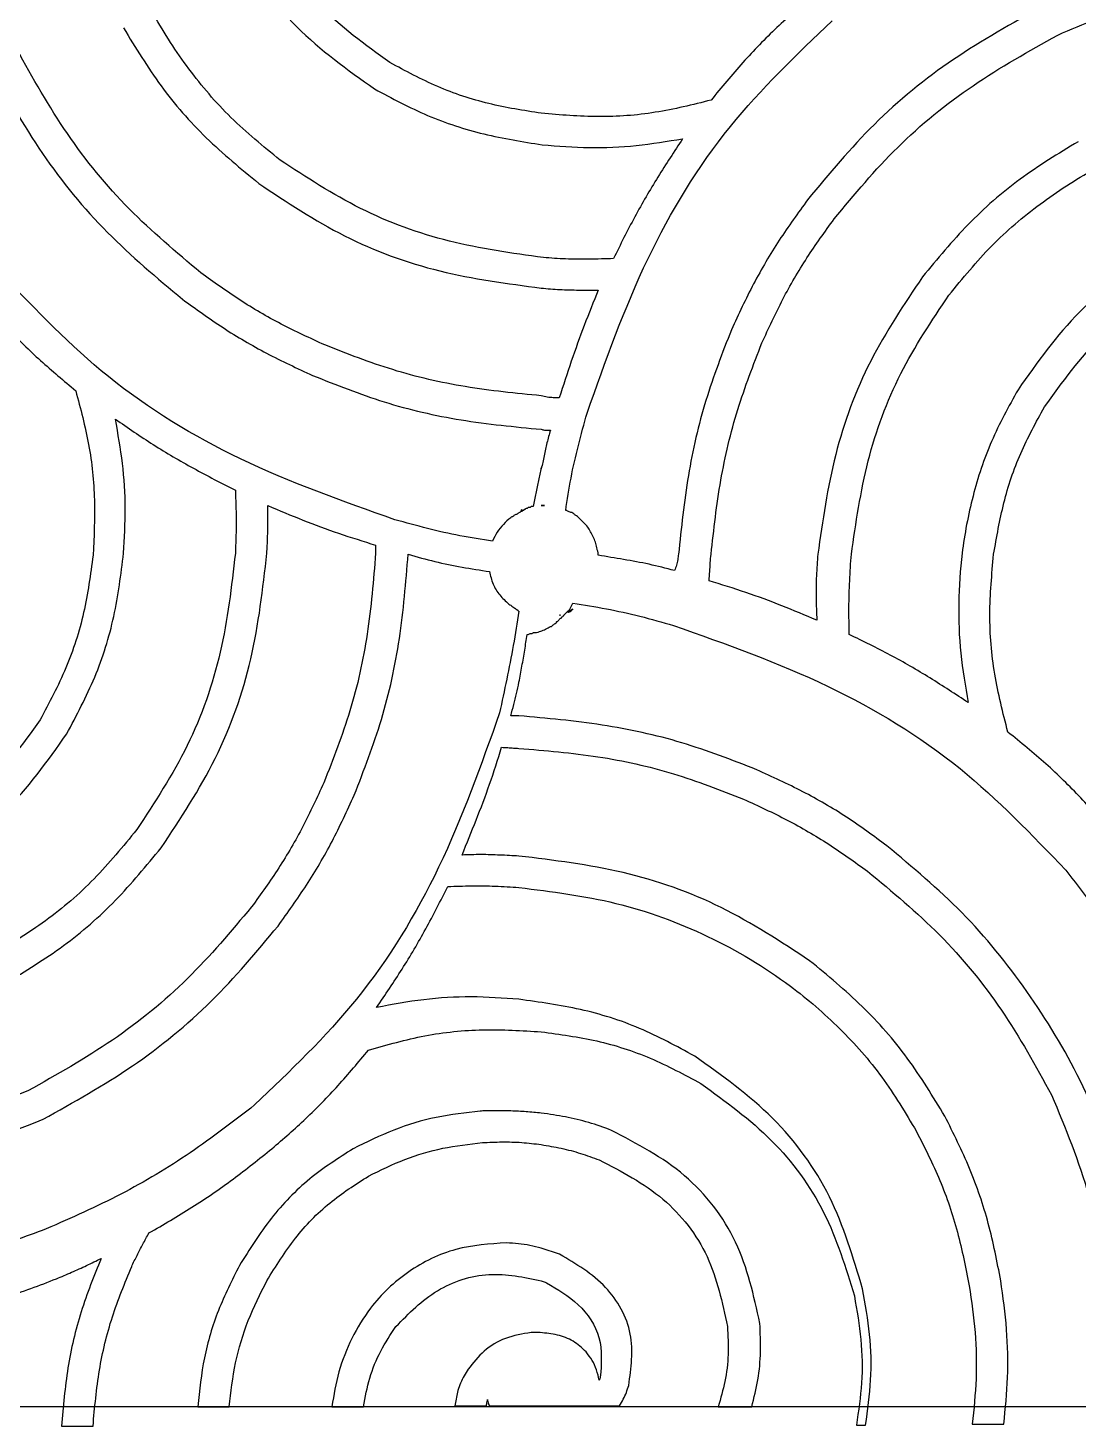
# Model space of a CAD drawing. Extents: x 0 to 371, y 0 to 260.
# Drawn here: x 171.87 to 199.2, y 0.16 to 36.57 of the extents above; entities that cross this region are included whole.
import ezdxf

# ---------------------------------------------------------------- set-up
doc = ezdxf.new("R2010")
doc.units = 0
doc.layers.add('Layer_1', color=7, linetype='CONTINUOUS')

msp = doc.modelspace()

# ---------------------------------------------------------------- linework, layer by layer
at = {"layer": 'Layer_1', "color": 7}
for points in [[(0.02646, 259.95312), (370.443122, 259.95312), (370.443122, 0.661457), (0.02646, 0.661457)], [(178.117291, 24.130001)], [(185.234686, 24.130001), (185.314268, 24.130001), (185.234686, 24.130001)], [(184.731875, 24.024065)], [(181.768748, 22.859795)], [(185.711143, 21.272295), (185.737498, 21.272295), (185.711143, 21.272295)], [(186.054791, 21.431458)], [(184.044061, 8.371273)], [(184.333449, 4.929623)]]:
    msp.add_lwpolyline(points, close=True, dxfattribs=at)
for points in [[(185.234686, 25.082398), (185.234686, 25.108753)], [(184.917393, 24.077291), (184.891037, 24.077291)], [(185.023329, 24.103646), (184.996458, 24.103646), (184.970103, 24.103646)], [(184.731875, 24.024065), (184.705519, 23.99771)], [(185.896144, 23.99771), (185.869789, 23.99771)], [(186.266664, 23.759481), (186.187083, 23.839063)], [(180.922287, 23.098023), (180.922287, 22.886666)], [(186.71625, 22.83344), (186.71625, 22.886666)], [(185.975726, 21.431458), (186.054791, 21.590105)], [(185.657916, 21.113648), (185.737498, 21.19323)], [(185.843434, 21.299166), (185.9225, 21.378231)], [(184.864166, 20.769999), (184.891037, 20.769999)], [(185.472914, 20.981356), (185.499269, 20.981356), (185.525625, 21.007712)], [(184.652809, 18.653333), (184.440936, 18.653333)], [(185.711143, 4.630416), (185.234686, 4.789063)], [(185.208331, 2.592815), (184.970103, 2.592815)], [(183.065309, 1.084896), (182.985728, 0.688021), (183.805833, 0.688021)], [(176.292079, 0.661666), (177.112184, 0.661666)], [(179.784373, 0.661666), (180.604478, 0.661666)], [(183.885414, 0.688021), (185.181976, 0.688021), (187.272287, 0.688021)], [(189.838539, 0.661666), (190.711871, 0.661666)], [(172.746559, 0.158855), (173.566664, 0.158855)], [(193.436769, 0.18521), (193.674998, 0.18521)], [(196.453123, 0.211565), (197.273228, 0.211565)]]:
    msp.add_lwpolyline(points, dxfattribs=at)
for points, knots in [([(181.292291, 35.665731), (180.650562, 36.129403), (179.383151, 37.04515), (177.976955, 38.972562), (177.524099, 40.453548), (177.297186, 41.195626)], [0, 0, 0, 0, 2.366487, 4.673792, 6.990994, 6.990994, 6.990994, 6.990994]), ([(178.435101, 33.125835), (177.996533, 33.483309), (177.125799, 34.193042), (176.032691, 35.48071), (175.165289, 36.817849), (174.519962, 38.183904), (174.057512, 39.53382), (173.871531, 40.465293), (173.778538, 40.931043)], [0, 0, 0, 0, 1.694336, 3.363942, 5.041931, 6.462934, 7.88643, 9.310004, 9.310004, 9.310004, 9.310004]), ([(176.529791, 41.036979), (176.77186, 40.219861), (177.2542, 38.591698), (178.794216, 36.475022), (180.188928, 35.48129), (180.895416, 34.977918)], [0, 0, 0, 0, 2.544261, 5.069616, 7.661989, 7.661989, 7.661989, 7.661989]), ([(198.675726, 36.380416), (199.346345, 36.667458), (200.721006, 37.255848), (202.965203, 37.739263), (204.514888, 37.82412), (205.300644, 37.867147)], [0, 0, 0, 0, 2.184858, 4.4786, 6.837881, 6.837881, 6.837881, 6.837881]), ([(192.299371, 37.411878), (191.984477, 37.13755), (191.349915, 36.584734), (190.46565, 35.6731), (189.924839, 35.016412), (189.653537, 34.686979)], [0, 0, 0, 0, 1.252549, 2.524089, 3.804093, 3.804093, 3.804093, 3.804093]), ([(198.278851, 37.12094), (197.491542, 36.683778), (195.928924, 35.816117), (193.850792, 34.123479), (192.725677, 32.767216), (192.167079, 32.093856)], [0, 0, 0, 0, 2.69884, 5.356551, 7.977118, 7.977118, 7.977118, 7.977118]), ([(174.360414, 36.565418), (174.671759, 36.052822), (175.293346, 35.029443), (176.486816, 33.666968), (177.413544, 32.901851), (177.879579, 32.517086)], [0, 0, 0, 0, 1.797007, 3.587655, 5.399073, 5.399073, 5.399073, 5.399073]), ([(186.425311, 26.537606), (186.907342, 27.898107), (187.84047, 30.531796), (189.976001, 34.050772), (191.878217, 35.868154), (192.801666, 36.75042)], [0, 0, 0, 0, 4.325799, 8.373986, 12.193383, 12.193383, 12.193383, 12.193383]), ([(192.854892, 31.591045), (193.387405, 32.231245), (194.461279, 33.522283), (196.44294, 35.130314), (197.928399, 35.961999), (198.675726, 36.380416)], [0, 0, 0, 0, 2.494116, 5.029675, 7.596818, 7.596818, 7.596818, 7.596818]), ([(176.371145, 30.189063), (175.731655, 30.726188), (174.445261, 31.806667), (172.831739, 33.78209), (172.000469, 35.26427), (171.58229, 36.009896)], [0, 0, 0, 0, 2.50184, 5.032695, 7.594725, 7.594725, 7.594725, 7.594725]), ([(170.868121, 35.613021), (171.307101, 34.825479), (172.178495, 33.262174), (173.876728, 31.19034), (175.226617, 30.060733), (175.895204, 29.501249)], [0, 0, 0, 0, 2.701851, 5.363294, 7.97507, 7.97507, 7.97507, 7.97507]), ([(185.234686, 34.342815), (184.77579, 34.415351), (183.855598, 34.560803), (182.522476, 35.002933), (181.70175, 35.445123), (181.292291, 35.665731)], [0, 0, 0, 0, 1.392508, 2.792299, 4.185934, 4.185934, 4.185934, 4.185934]), ([(180.895416, 34.977918), (181.348581, 34.734356), (182.255843, 34.246732), (183.73366, 33.76621), (184.751742, 33.603904), (185.261041, 33.52271)], [0, 0, 0, 0, 1.541296, 3.085767, 4.63181, 4.63181, 4.63181, 4.63181]), ([(189.653537, 34.686979), (189.172398, 34.566951), (188.210376, 34.326958), (186.718422, 34.216055), (185.729716, 34.300523), (185.234686, 34.342815)], [0, 0, 0, 0, 1.485912, 2.971037, 4.460237, 4.460237, 4.460237, 4.460237]), ([(195.844374, 29.60667), (196.20185, 30.045237), (196.911583, 30.91597), (198.199246, 32.009087), (199.53642, 32.876467), (200.902457, 33.521915), (202.25233, 33.984669), (203.183829, 34.170722), (203.649583, 34.263749)], [0, 0, 0, 0, 1.694336, 3.363942, 5.041931, 6.462991, 7.886567, 9.31017, 9.31017, 9.31017, 9.31017]), ([(185.261041, 33.52271), (185.668372, 33.490974), (186.482752, 33.427525), (187.70832, 33.479904), (188.511762, 33.614316), (188.912498, 33.681356)], [0, 0, 0, 0, 1.225051, 2.449256, 3.667467, 3.667467, 3.667467, 3.667467]), ([(188.912498, 33.681356), (188.69517, 33.350791), (188.258023, 32.685868), (187.653161, 31.645885), (187.294069, 30.92356), (187.113125, 30.559583)], [0, 0, 0, 0, 1.186723, 2.387057, 3.606243, 3.606243, 3.606243, 3.606243]), ([(199.204892, 33.602291), (198.692296, 33.290947), (197.668917, 32.669359), (196.306443, 31.47589), (195.541325, 30.549162), (195.156561, 30.083126)], [0, 0, 0, 0, 1.797007, 3.587655, 5.399073, 5.399073, 5.399073, 5.399073]), ([(185.287912, 30.585938), (184.466419, 30.699997), (182.830173, 30.927179), (180.490046, 31.782145), (179.118141, 32.679207), (178.435101, 33.125835)], [0, 0, 0, 0, 2.484287, 4.94819, 7.391259, 7.391259, 7.391259, 7.391259]), ([(177.879579, 32.517086), (178.608014, 32.031669), (180.070425, 31.057143), (182.587124, 30.141462), (184.347778, 29.909191), (185.234686, 29.792188)], [0, 0, 0, 0, 2.619823, 5.259568, 7.939077, 7.939077, 7.939077, 7.939077]), ([(192.167079, 32.093856), (191.915511, 31.746222), (191.406292, 31.04255), (190.741408, 29.909324), (190.369423, 29.109149), (190.182704, 28.707499)], [0, 0, 0, 0, 1.286898, 2.604908, 3.933251, 3.933251, 3.933251, 3.933251]), ([(190.976454, 28.363335), (191.152338, 28.74523), (191.502232, 29.50495), (192.131415, 30.585237), (192.614603, 31.256985), (192.854892, 31.591045)], [0, 0, 0, 0, 1.260923, 2.508409, 3.742495, 3.742495, 3.742495, 3.742495]), ([(203.702809, 31.511979), (202.884031, 31.269725), (201.252792, 30.787085), (199.129462, 29.252703), (198.142518, 27.853479), (197.643748, 27.146354)], [0, 0, 0, 0, 2.549794, 5.079918, 7.664968, 7.664968, 7.664968, 7.664968]), ([(187.113125, 30.559583), (186.902518, 30.552636), (186.487271, 30.538939), (185.87799, 30.542536), (185.480826, 30.571748), (185.287912, 30.585938)], [0, 0, 0, 0, 0.632173, 1.246434, 1.826603, 1.826603, 1.826603, 1.826603]), ([(198.331561, 26.696253), (198.795238, 27.338017), (199.711005, 28.605507), (201.638336, 30.011982), (203.11937, 30.464924), (203.861456, 30.691874)], [0, 0, 0, 0, 2.366591, 4.674042, 6.99129, 6.99129, 6.99129, 6.99129]), ([(181.424583, 23.759481), (180.064083, 24.241513), (177.430393, 25.17464), (173.911417, 27.310171), (172.094036, 29.212387), (171.21177, 30.135837)], [0, 0, 0, 0, 4.325799, 8.373986, 12.193383, 12.193383, 12.193383, 12.193383]), ([(179.599371, 28.310624), (179.217435, 28.486514), (178.457604, 28.836432), (177.377107, 29.465549), (176.705247, 29.948768), (176.371145, 30.189063)], [0, 0, 0, 0, 1.261043, 2.508744, 3.74294, 3.74294, 3.74294, 3.74294]), ([(195.156561, 30.083126), (194.677866, 29.369629), (193.71473, 27.934071), (192.803058, 25.46285), (192.556011, 23.731334), (192.431662, 22.859795)], [0, 0, 0, 0, 2.57145, 5.173763, 7.81106, 7.81106, 7.81106, 7.81106]), ([(170.576666, 29.60667), (170.831216, 29.311498), (171.34351, 28.717449), (172.195881, 27.889001), (172.807941, 27.378063), (173.117079, 27.119999)], [0, 0, 0, 0, 1.168926, 2.352519, 3.560401, 3.560401, 3.560401, 3.560401]), ([(175.895204, 29.501249), (176.242838, 29.249681), (176.946511, 28.740463), (178.079736, 28.075578), (178.879912, 27.703593), (179.281561, 27.516874)], [0, 0, 0, 0, 1.286898, 2.604908, 3.933251, 3.933251, 3.933251, 3.933251]), ([(185.234686, 29.792188), (185.395935, 29.777913), (185.721917, 29.749056), (186.216488, 29.739447), (186.549028, 29.739124), (186.71625, 29.738962)], [0, 0, 0, 0, 0.485499, 0.981492, 1.483198, 1.483198, 1.483198, 1.483198]), ([(186.71625, 29.738962), (186.59294, 29.43359), (186.345629, 28.821131), (186.010661, 27.884688), (185.804711, 27.252406), (185.701324, 26.934997)], [0, 0, 0, 0, 0.987907, 1.981362, 2.982816, 2.982816, 2.982816, 2.982816]), ([(193.304478, 22.859795), (193.423305, 23.675882), (193.658754, 25.292919), (194.503392, 27.601838), (195.399153, 28.941043), (195.844374, 29.60667)], [0, 0, 0, 0, 2.47089, 4.895949, 7.292382, 7.292382, 7.292382, 7.292382]), ([(190.182704, 28.707499), (189.947096, 28.099225), (189.469299, 26.865684), (189.019597, 24.897503), (188.878237, 23.545376), (188.806561, 22.859795)], [0, 0, 0, 0, 1.955124, 3.964862, 6.031996, 6.031996, 6.031996, 6.031996]), ([(185.234686, 26.987708), (184.573302, 27.052356), (183.267535, 27.17999), (181.370783, 27.617488), (180.183494, 28.082062), (179.599371, 28.310624)], [0, 0, 0, 0, 1.992577, 3.933933, 5.813998, 5.813998, 5.813998, 5.813998]), ([(189.653537, 22.859795), (189.725254, 23.503917), (189.866968, 24.776716), (190.305638, 26.626763), (190.755046, 27.790167), (190.976454, 28.363335)], [0, 0, 0, 0, 1.943386, 3.84017, 5.682105, 5.682105, 5.682105, 5.682105]), ([(179.281561, 27.516874), (179.896555, 27.272205), (181.149069, 26.773902), (183.154536, 26.312638), (184.535957, 26.180973), (185.234686, 26.114376)], [0, 0, 0, 0, 1.983662, 4.039989, 6.144625, 6.144625, 6.144625, 6.144625]), ([(173.117079, 27.119999), (173.240495, 26.654167), (173.487681, 25.721164), (173.640793, 24.276471), (173.591331, 23.313608), (173.566664, 22.83344)], [0, 0, 0, 0, 1.444482, 2.893114, 4.334162, 4.334162, 4.334162, 4.334162]), ([(185.701324, 26.934997), (185.649505, 26.935166), (185.545651, 26.935503), (185.388114, 26.946069), (185.286217, 26.973723), (185.234686, 26.987708)], [0, 0, 0, 0, 0.155546, 0.311738, 0.471538, 0.471538, 0.471538, 0.471538]), ([(197.643748, 27.146354), (197.399659, 26.704477), (196.912175, 25.821979), (196.440027, 24.378552), (196.16815, 22.958975), (196.078816, 21.585465), (196.123018, 20.279629), (196.272544, 19.424069), (196.347186, 18.996982)], [0, 0, 0, 0, 1.511541, 3.018784, 4.532059, 5.837462, 7.141022, 8.440365, 8.440365, 8.440365, 8.440365]), ([(197.008644, 22.859795), (197.086343, 23.307378), (197.241667, 24.202127), (197.675139, 25.501682), (198.112726, 26.298013), (198.331561, 26.696253)], [0, 0, 0, 0, 1.361992, 2.72271, 4.08394, 4.08394, 4.08394, 4.08394]), ([(174.360414, 22.886666), (174.383366, 23.276509), (174.429296, 24.056642), (174.355133, 25.228106), (174.217303, 25.995911), (174.148541, 26.37896)], [0, 0, 0, 0, 1.170859, 2.343057, 3.510053, 3.510053, 3.510053, 3.510053]), ([(174.148541, 26.37896), (174.47447, 26.153992), (175.133115, 25.699371), (176.180239, 25.088176), (176.905223, 24.715045), (177.270831, 24.526876)], [0, 0, 0, 0, 1.187757, 2.400252, 3.633774, 3.633774, 3.633774, 3.633774]), ([(185.869789, 23.99771), (185.912078, 24.280616), (185.997153, 24.849747), (186.194247, 25.695219), (186.348041, 26.255903), (186.425311, 26.537606)], [0, 0, 0, 0, 0.857836, 1.725739, 2.602112, 2.602112, 2.602112, 2.602112]), ([(185.234686, 26.114376), (185.260994, 26.107269), (185.313018, 26.093215), (185.393452, 26.088168), (185.446461, 26.08807), (185.472914, 26.088021)], [0, 0, 0, 0, 0.081549, 0.161265, 0.240673, 0.240673, 0.240673, 0.240673]), ([(185.472914, 26.088021), (185.440869, 25.97997), (185.376094, 25.761566), (185.308823, 25.42331), (185.259533, 25.196654), (185.234686, 25.082398)], [0, 0, 0, 0, 0.337921, 0.683047, 1.033869, 1.033869, 1.033869, 1.033869]), ([(185.234686, 25.108753), (185.209752, 25.000499), (185.15912, 24.780669), (185.097075, 24.443885), (185.048076, 24.217821), (185.023329, 24.103646)], [0, 0, 0, 0, 0.333227, 0.676674, 1.027139, 1.027139, 1.027139, 1.027139]), ([(177.270831, 24.526876), (177.277876, 24.342044), (177.291888, 23.974447), (177.292155, 23.42733), (177.277889, 23.065619), (177.270831, 22.886666)], [0, 0, 0, 0, 0.554872, 1.103538, 1.64078, 1.64078, 1.64078, 1.64078]), ([(178.090936, 22.886666), (178.098059, 23.021521), (178.112504, 23.295008), (178.117089, 23.70967), (178.117224, 23.989239), (178.117291, 24.130001)], [0, 0, 0, 0, 0.405088, 0.821518, 1.243819, 1.243819, 1.243819, 1.243819]), ([(178.117291, 24.130001), (178.419422, 24.001058), (179.026472, 23.741982), (179.962297, 23.396788), (180.600571, 23.198147), (180.922287, 23.098023)], [0, 0, 0, 0, 0.985399, 1.979893, 2.990599, 2.990599, 2.990599, 2.990599]), ([(184.891037, 24.077291), (184.884853, 24.070733), (184.875125, 24.060417), (184.856844, 24.048776), (184.833464, 24.054919), (184.822248, 24.032887), (184.804417, 24.022087), (184.780265, 24.030336), (184.782634, 24.003982), (184.767942, 23.998677), (184.754259, 23.997369), (184.738114, 23.993441), (184.72629, 23.975126), (184.699989, 23.973042), (184.681621, 23.949607), (184.650745, 23.939135), (184.625645, 23.916018), (184.593038, 23.896189), (184.553911, 23.887391), (184.521414, 23.867379), (184.495896, 23.844815), (184.465652, 23.833191), (184.449441, 23.819756), (184.440936, 23.812708)], [0, 0, 0, 0, 0.027165, 0.042726, 0.062435, 0.08941, 0.104638, 0.124206, 0.144014, 0.158415, 0.165314, 0.186146, 0.204944, 0.225775, 0.258685, 0.288426, 0.321336, 0.359986, 0.40153, 0.44018, 0.473118, 0.502965, 0.535902, 0.535902, 0.535902, 0.535902]), ([(184.970103, 24.103646), (184.964028, 24.096986), (184.954523, 24.086565), (184.935884, 24.076291), (184.924048, 24.076931), (184.917393, 24.077291)], [0, 0, 0, 0, 0.026976, 0.042203, 0.061771, 0.061771, 0.061771, 0.061771]), ([(183.964996, 23.20396), (183.682046, 23.246252), (183.11279, 23.331337), (182.267139, 23.5284), (181.70633, 23.682209), (181.424583, 23.759481)], [0, 0, 0, 0, 0.857968, 1.726114, 2.602615, 2.602615, 2.602615, 2.602615]), ([(184.440936, 23.812708), (184.374061, 23.756501), (184.240932, 23.644608), (184.081079, 23.436298), (184.003713, 23.281452), (183.964996, 23.20396)], [0, 0, 0, 0, 0.261539, 0.520655, 0.780236, 0.780236, 0.780236, 0.780236]), ([(184.705519, 23.99771), (184.712095, 23.996751), (184.722073, 23.995296), (184.734289, 24.007511), (184.732834, 24.017489), (184.731875, 24.024065)], [0, 0, 0, 0, 0.018616, 0.028247, 0.046864, 0.046864, 0.046864, 0.046864]), ([(186.028436, 23.944999), (186.012743, 23.946502), (185.982046, 23.94944), (185.939838, 23.973842), (185.911481, 23.989332), (185.896144, 23.99771)], [0, 0, 0, 0, 0.046711, 0.09137, 0.143979, 0.143979, 0.143979, 0.143979]), ([(186.187083, 23.839063), (186.184511, 23.841351), (186.176164, 23.848779), (186.159949, 23.861418), (186.128334, 23.862333), (186.1074, 23.895444), (186.071297, 23.920846), (186.043661, 23.93642), (186.028436, 23.944999)], [0, 0, 0, 0, 0.010359, 0.033624, 0.059951, 0.098124, 0.14077, 0.193089, 0.193089, 0.193089, 0.193089]), ([(186.531248, 23.415833), (186.510062, 23.458384), (186.467182, 23.544504), (186.370761, 23.654839), (186.301637, 23.724325), (186.266664, 23.759481)], [0, 0, 0, 0, 0.142034, 0.287469, 0.436404, 0.436404, 0.436404, 0.436404]), ([(186.71625, 22.886666), (186.714354, 22.897837), (186.710167, 22.922521), (186.695947, 22.956225), (186.683395, 23.032073), (186.658624, 23.142094), (186.604923, 23.284698), (186.555906, 23.371943), (186.531248, 23.415833)], [0, 0, 0, 0, 0.033906, 0.074918, 0.108824, 0.263901, 0.412943, 0.563821, 0.563821, 0.563821, 0.563821]), ([(173.566664, 22.83344), (173.499745, 22.332857), (173.36593, 21.331858), (172.900733, 19.882104), (172.42737, 18.991862), (172.191038, 18.547396)], [0, 0, 0, 0, 1.513325, 3.026145, 4.534517, 4.534517, 4.534517, 4.534517]), ([(172.878851, 18.176876), (173.138053, 18.664975), (173.656456, 19.641169), (174.155292, 21.236172), (174.291927, 22.335588), (174.360414, 22.886666)], [0, 0, 0, 0, 1.655747, 3.311482, 4.975489, 4.975489, 4.975489, 4.975489]), ([(177.270831, 22.886666), (177.171025, 22.021898), (176.972545, 20.302165), (176.113106, 17.836161), (175.17253, 16.402806), (174.704579, 15.68969)], [0, 0, 0, 0, 2.60739, 5.185225, 7.737564, 7.737564, 7.737564, 7.737564]), ([(175.339166, 15.213749), (175.840566, 15.972695), (176.848355, 17.498138), (177.777931, 20.126031), (177.986149, 21.962465), (178.090936, 22.886666)], [0, 0, 0, 0, 2.722229, 5.471544, 8.256933, 8.256933, 8.256933, 8.256933]), ([(180.922287, 22.886666), (180.864778, 22.183771), (180.751432, 20.798417), (180.307879, 18.7829), (179.815188, 17.52586), (179.5725, 16.90667)], [0, 0, 0, 0, 2.114592, 4.167705, 6.160756, 6.160756, 6.160756, 6.160756]), ([(180.36625, 16.589376), (180.617878, 17.23944), (181.129601, 18.561444), (181.591406, 20.674103), (181.709198, 22.125865), (181.768748, 22.859795)], [0, 0, 0, 0, 2.089101, 4.248504, 6.456336, 6.456336, 6.456336, 6.456336]), ([(181.768748, 22.859795), (181.99991, 22.794382), (182.462853, 22.663381), (183.171378, 22.521678), (183.647353, 22.447373), (183.885414, 22.41021)], [0, 0, 0, 0, 0.720478, 1.442882, 2.165737, 2.165737, 2.165737, 2.165737]), ([(188.700625, 22.436565), (188.480728, 22.4931), (188.043359, 22.605547), (187.379051, 22.726836), (186.936845, 22.79796), (186.71625, 22.83344)], [0, 0, 0, 0, 0.680934, 1.354363, 2.024705, 2.024705, 2.024705, 2.024705]), ([(188.806561, 22.859795), (188.799187, 22.813523), (188.784085, 22.718752), (188.764532, 22.572618), (188.722057, 22.482192), (188.700625, 22.436565)], [0, 0, 0, 0, 0.140789, 0.288353, 0.43865, 0.43865, 0.43865, 0.43865]), ([(189.600311, 22.171981), (189.607522, 22.250974), (189.621754, 22.406866), (189.631478, 22.636725), (189.646307, 22.786685), (189.653537, 22.859795)], [0, 0, 0, 0, 0.237934, 0.469565, 0.689925, 0.689925, 0.689925, 0.689925]), ([(192.431662, 22.859795), (192.417436, 22.674038), (192.388713, 22.298993), (192.384162, 21.724835), (192.397822, 21.33758), (192.404791, 21.140003)], [0, 0, 0, 0, 0.558769, 1.128157, 1.721251, 1.721251, 1.721251, 1.721251]), ([(193.251767, 20.769999), (193.246369, 21.00547), (193.235662, 21.472529), (193.25692, 22.169708), (193.288661, 22.630289), (193.304478, 22.859795)], [0, 0, 0, 0, 0.706497, 1.401348, 2.091483, 2.091483, 2.091483, 2.091483]), ([(197.379164, 18.229587), (197.250387, 18.730686), (196.992184, 19.735406), (196.865785, 21.299798), (196.960925, 22.338715), (197.008644, 22.859795)], [0, 0, 0, 0, 1.550462, 3.108724, 4.676749, 4.676749, 4.676749, 4.676749]), ([(183.885414, 22.41021), (183.91135, 22.299742), (183.962683, 22.081101), (184.141053, 21.789293), (184.305604, 21.639141), (184.388226, 21.563749)], [0, 0, 0, 0, 0.338897, 0.670753, 1.005416, 1.005416, 1.005416, 1.005416]), ([(192.404791, 21.140003), (192.102704, 21.268942), (191.495774, 21.527996), (190.560139, 21.87324), (189.921985, 22.071862), (189.600311, 22.171981)], [0, 0, 0, 0, 0.985276, 1.979536, 2.990115, 2.990115, 2.990115, 2.990115]), ([(184.388226, 21.563749), (184.40621, 21.553143), (184.443134, 21.531367), (184.491377, 21.489422), (184.54177, 21.465178), (184.572962, 21.433643), (184.59365, 21.407886), (184.627296, 21.412747), (184.626948, 21.394923), (184.634121, 21.381806), (184.645956, 21.379542), (184.652809, 21.378231)], [0, 0, 0, 0, 0.062524, 0.128366, 0.19089, 0.227716, 0.260811, 0.28848, 0.295379, 0.309781, 0.329588, 0.329588, 0.329588, 0.329588]), ([(186.054791, 21.590105), (186.346292, 21.542312), (186.931915, 21.446296), (187.807137, 21.255102), (188.384024, 21.090518), (188.674269, 21.007712)], [0, 0, 0, 0, 0.886111, 1.780192, 2.685512, 2.685512, 2.685512, 2.685512]), ([(184.652809, 21.378231), (184.605423, 21.080638), (184.511039, 20.487887), (184.335175, 19.607251), (184.211644, 19.023642), (184.149998, 18.732398)], [0, 0, 0, 0, 0.903942, 1.80049, 2.693602, 2.693602, 2.693602, 2.693602]), ([(185.737498, 21.19323), (185.7446, 21.195094), (185.759732, 21.199065), (185.771967, 21.22296), (185.784335, 21.247895), (185.813325, 21.251013), (185.824046, 21.277317), (185.836379, 21.291215), (185.843434, 21.299166)], [0, 0, 0, 0, 0.021039, 0.044824, 0.076893, 0.098106, 0.122237, 0.154494, 0.154494, 0.154494, 0.154494]), ([(185.9225, 21.378231), (185.930548, 21.385213), (185.944618, 21.397417), (185.969922, 21.408892), (185.973876, 21.424266), (185.975726, 21.431458)], [0, 0, 0, 0, 0.032257, 0.056388, 0.077601, 0.077601, 0.077601, 0.077601]), ([(186.054791, 21.431458), (186.039241, 21.422941), (186.009598, 21.406705), (185.967693, 21.376629), (185.93805, 21.360393), (185.9225, 21.351876)], [0, 0, 0, 0, 0.053143, 0.101304, 0.154447, 0.154447, 0.154447, 0.154447]), ([(185.9225, 21.351876), (185.938356, 21.35348), (185.970494, 21.356729), (186.01382, 21.390053), (186.039919, 21.416428), (186.054791, 21.431458)], [0, 0, 0, 0, 0.046904, 0.095066, 0.158866, 0.158866, 0.158866, 0.158866]), ([(184.440936, 18.653333), (184.467338, 18.750248), (184.520008, 18.943586), (184.594216, 19.233798), (184.662455, 19.569252), (184.730861, 19.946323), (184.805119, 20.360372), (184.844699, 20.634946), (184.864166, 20.769999)], [0, 0, 0, 0, 0.301351, 0.60117, 0.898418, 1.32805, 1.750911, 2.160228, 2.160228, 2.160228, 2.160228]), ([(184.891037, 20.769999), (184.901803, 20.776955), (184.923766, 20.791145), (184.960562, 20.797892), (184.998272, 20.790228), (185.019916, 20.817663), (185.049349, 20.822543), (185.116504, 20.821832), (185.217671, 20.855564), (185.350272, 20.908649), (185.431292, 20.956681), (185.472914, 20.981356)], [0, 0, 0, 0, 0.038061, 0.07765, 0.110874, 0.143256, 0.170672, 0.197201, 0.345503, 0.482524, 0.62728, 0.62728, 0.62728, 0.62728]), ([(185.525625, 21.007712), (185.53675, 21.016679), (185.56025, 21.035621), (185.594677, 21.060969), (185.633289, 21.077105), (185.634565, 21.106457), (185.648649, 21.112712), (185.655649, 21.113419), (185.657916, 21.113648)], [0, 0, 0, 0, 0.0426, 0.089988, 0.132588, 0.152396, 0.166797, 0.173696, 0.173696, 0.173696, 0.173696]), ([(188.674269, 21.007712), (190.03477, 20.52568), (192.668459, 19.592553), (196.187435, 17.457022), (198.004817, 15.554806), (198.887083, 14.631357)], [0, 0, 0, 0, 4.325799, 8.373986, 12.193383, 12.193383, 12.193383, 12.193383]), ([(196.347186, 18.996982), (196.016981, 19.214047), (195.355005, 19.649209), (194.32457, 20.247142), (193.609685, 20.595559), (193.251767, 20.769999)], [0, 0, 0, 0, 1.185405, 2.376435, 3.570634, 3.570634, 3.570634, 3.570634]), ([(184.149998, 18.732398), (183.667966, 17.371898), (182.734839, 14.738208), (180.599308, 11.219233), (178.697092, 9.401851), (177.773643, 8.519585)], [0, 0, 0, 0, 4.325799, 8.373986, 12.193383, 12.193383, 12.193383, 12.193383]), ([(190.844162, 17.250835), (190.198936, 17.500567), (188.891882, 18.006458), (186.805249, 18.460246), (185.375859, 18.588471), (184.652809, 18.653333)], [0, 0, 0, 0, 2.073356, 4.200062, 6.377077, 6.377077, 6.377077, 6.377077]), ([(172.191038, 18.547396), (171.727366, 17.905667), (170.811619, 16.638256), (168.884207, 15.232059), (167.403221, 14.779204), (166.661143, 14.552291)], [0, 0, 0, 0, 2.366487, 4.673792, 6.990994, 6.990994, 6.990994, 6.990994]), ([(200.104579, 15.583753), (199.832038, 15.898463), (199.282857, 16.532617), (198.375938, 17.422713), (197.713288, 17.959118), (197.379164, 18.229587)], [0, 0, 0, 0, 1.248722, 2.516229, 3.805333, 3.805333, 3.805333, 3.805333]), ([(166.81979, 13.811251), (167.636907, 14.05332), (169.265071, 14.53566), (171.381746, 16.075676), (172.375478, 17.470388), (172.878851, 18.176876)], [0, 0, 0, 0, 2.544261, 5.069616, 7.661989, 7.661989, 7.661989, 7.661989]), ([(183.171246, 15.028232), (183.294879, 15.330859), (183.544095, 15.940884), (183.899235, 16.872346), (184.10101, 17.510881), (184.202708, 17.832712)], [0, 0, 0, 0, 0.980759, 1.976982, 2.98933, 2.98933, 2.98933, 2.98933]), ([(184.202708, 17.832712), (184.255369, 17.831134), (184.358883, 17.828033), (184.508432, 17.811749), (184.606037, 17.808103), (184.652809, 17.806357)], [0, 0, 0, 0, 0.157998, 0.310566, 0.450944, 0.450944, 0.450944, 0.450944]), ([(184.652809, 17.806357), (185.340291, 17.748767), (186.696504, 17.635159), (188.666485, 17.198946), (189.895963, 16.719157), (190.499998, 16.48344)], [0, 0, 0, 0, 2.068543, 4.080667, 6.023912, 6.023912, 6.023912, 6.023912]), ([(194.230519, 15.26646), (193.883637, 15.523064), (193.184143, 16.04051), (192.045219, 16.697294), (191.245599, 17.065821), (190.844162, 17.250835)], [0, 0, 0, 0, 1.293676, 2.60872, 3.93451, 3.93451, 3.93451, 3.93451]), ([(179.5725, 16.90667), (179.396616, 16.524775), (179.046722, 15.765055), (178.417539, 14.684767), (177.934351, 14.01302), (177.694061, 13.67896)], [0, 0, 0, 0, 1.260923, 2.508409, 3.742495, 3.742495, 3.742495, 3.742495]), ([(178.381875, 13.176148), (178.632931, 13.528406), (179.13922, 14.238781), (179.810851, 15.37694), (180.18015, 16.18312), (180.36625, 16.589376)], [0, 0, 0, 0, 1.297443, 2.616471, 3.956386, 3.956386, 3.956386, 3.956386]), ([(190.499998, 16.48344), (190.881893, 16.307556), (191.641613, 15.957662), (192.7219, 15.328479), (193.393648, 14.845291), (193.727708, 14.605001)], [0, 0, 0, 0, 1.260923, 2.508409, 3.742495, 3.742495, 3.742495, 3.742495]), ([(174.704579, 15.68969), (174.346661, 15.251925), (173.636049, 14.382784), (172.354918, 13.277839), (171.399658, 12.698932), (170.920831, 12.408753)], [0, 0, 0, 0, 1.694336, 3.363942, 5.041931, 5.041931, 5.041931, 5.041931]), ([(171.291351, 11.694585), (171.803909, 12.005923), (172.82719, 12.627484), (174.189425, 13.821032), (174.954442, 14.747721), (175.339166, 15.213749)], [0, 0, 0, 0, 1.796894, 3.587356, 5.398685, 5.398685, 5.398685, 5.398685]), ([(184.652809, 15.001876), (184.487573, 15.010546), (184.159212, 15.027775), (183.6651, 15.044539), (183.336514, 15.033689), (183.171246, 15.028232)], [0, 0, 0, 0, 0.496426, 0.986509, 1.482449, 1.482449, 1.482449, 1.482449]), ([(192.219789, 12.276462), (191.469534, 12.769194), (189.961329, 13.759713), (187.369867, 14.671668), (185.561683, 14.89142), (184.652809, 15.001876)], [0, 0, 0, 0, 2.686076, 5.3997, 8.142182, 8.142182, 8.142182, 8.142182]), ([(200.739166, 0.211565), (200.785252, 1.264003), (200.876378, 3.344969), (200.373695, 6.381358), (199.375051, 9.128765), (197.926806, 11.495352), (196.253959, 13.579844), (194.900751, 14.707796), (194.230519, 15.26646)], [0, 0, 0, 0, 3.153614, 6.235583, 9.164242, 11.866093, 14.527536, 17.139312, 17.139312, 17.139312, 17.139312]), ([(193.727708, 14.605001), (194.369554, 14.072354), (195.663721, 12.998366), (197.280191, 11.021769), (198.103608, 9.532161), (198.517079, 8.784168)], [0, 0, 0, 0, 2.498515, 5.037803, 7.598928, 7.598928, 7.598928, 7.598928]), ([(198.887083, 14.631357), (199.31253, 14.080508), (200.166761, 12.974491), (201.252511, 11.155834), (201.825928, 9.8609), (202.115309, 9.207398)], [0, 0, 0, 0, 2.086959, 4.190287, 6.333192, 6.333192, 6.333192, 6.333192]), ([(180.948643, 11.059482), (181.17308, 11.38999), (181.624759, 12.055136), (182.242796, 13.106943), (182.613168, 13.837944), (182.800726, 14.208126)], [0, 0, 0, 0, 1.19833, 2.411627, 3.656413, 3.656413, 3.656413, 3.656413]), ([(182.800726, 14.208126), (183.00582, 14.215109), (183.417904, 14.229138), (184.03608, 14.224381), (184.447771, 14.195937), (184.652809, 14.181771)], [0, 0, 0, 0, 0.615627, 1.236946, 1.853412, 1.853412, 1.853412, 1.853412]), ([(184.652809, 14.181771), (185.501547, 14.076423), (187.19092, 13.866733), (189.590059, 12.981981), (191.535646, 11.825984), (193.022147, 10.537693), (194.143371, 9.272779), (194.713165, 8.311941), (194.997914, 7.831771)], [0, 0, 0, 0, 2.558738, 5.093047, 7.606855, 9.305549, 10.978818, 12.65035, 12.65035, 12.65035, 12.65035]), ([(177.694061, 13.67896), (177.156936, 13.039471), (176.076457, 11.753076), (174.101034, 10.139555), (172.618854, 9.308284), (171.873228, 8.890105)], [0, 0, 0, 0, 2.50184, 5.032695, 7.594725, 7.594725, 7.594725, 7.594725]), ([(172.270103, 8.149065), (173.057645, 8.588045), (174.62095, 9.459439), (176.692784, 11.157672), (177.822391, 12.507561), (178.381875, 13.176148)], [0, 0, 0, 0, 2.701851, 5.363294, 7.97507, 7.97507, 7.97507, 7.97507]), ([(195.738954, 8.228646), (195.427616, 8.741204), (194.806054, 9.764486), (193.612507, 11.126721), (192.685818, 11.891737), (192.219789, 12.276462)], [0, 0, 0, 0, 1.796894, 3.587356, 5.398685, 5.398685, 5.398685, 5.398685]), ([(184.652809, 11.271355), (184.238893, 11.301439), (183.412833, 11.361479), (182.168894, 11.286703), (181.355682, 11.135276), (180.948643, 11.059482)], [0, 0, 0, 0, 1.244141, 2.482953, 3.724407, 3.724407, 3.724407, 3.724407]), ([(189.229791, 9.789791), (188.75734, 10.047524), (187.811369, 10.563571), (186.257412, 11.049237), (185.188211, 11.197241), (184.652809, 11.271355)], [0, 0, 0, 0, 1.611777, 3.227193, 4.847462, 4.847462, 4.847462, 4.847462]), ([(180.73677, 9.948438), (181.222243, 10.086073), (182.196166, 10.362188), (183.715867, 10.519484), (184.728578, 10.45607), (185.234686, 10.424378)], [0, 0, 0, 0, 1.512041, 3.033356, 4.553184, 4.553184, 4.553184, 4.553184]), ([(185.234686, 10.424378), (185.717862, 10.359105), (186.685611, 10.228371), (188.093037, 9.776675), (188.95606, 9.309462), (189.388954, 9.075107)], [0, 0, 0, 0, 1.4611, 2.926426, 4.401171, 4.401171, 4.401171, 4.401171]), ([(178.223228, 7.38167), (178.520693, 7.638529), (179.121439, 8.157268), (179.959, 9.018249), (180.47638, 9.63702), (180.73677, 9.948438)], [0, 0, 0, 0, 1.178672, 2.380383, 3.597987, 3.597987, 3.597987, 3.597987]), ([(193.595416, 3.73073), (193.353347, 4.547848), (192.871008, 6.176011), (191.330992, 8.292687), (189.936279, 9.286419), (189.229791, 9.789791)], [0, 0, 0, 0, 2.544261, 5.069616, 7.661989, 7.661989, 7.661989, 7.661989]), ([(171.873228, 8.890105), (170.783624, 8.467419), (168.542155, 7.597896), (164.860838, 7.260094), (162.412814, 7.64071), (161.183958, 7.831771)], [0, 0, 0, 0, 3.494909, 7.189522, 10.913489, 10.913489, 10.913489, 10.913489]), ([(189.388954, 9.075107), (190.030684, 8.611435), (191.298094, 7.695688), (192.704291, 5.768276), (193.157147, 4.28729), (193.384059, 3.545212)], [0, 0, 0, 0, 2.366487, 4.673792, 6.990994, 6.990994, 6.990994, 6.990994]), ([(198.517079, 8.784168), (198.87519, 7.91725), (199.610189, 6.137963), (200.054798, 3.210976), (199.964651, 1.218982), (199.919061, 0.211565)], [0, 0, 0, 0, 2.806706, 5.760562, 8.782936, 8.782936, 8.782936, 8.782936]), ([(177.773643, 8.519585), (177.222799, 8.094172), (176.116805, 7.240021), (174.298079, 6.154557), (173.00318, 5.58122), (172.349684, 5.291875)], [0, 0, 0, 0, 2.086879, 4.19008, 6.332929, 6.332929, 6.332929, 6.332929]), ([(161.448542, 6.932085), (162.699436, 6.76406), (165.187593, 6.42984), (168.911693, 6.807035), (171.17159, 7.710096), (172.270103, 8.149065)], [0, 0, 0, 0, 3.780651, 7.520103, 11.057124, 11.057124, 11.057124, 11.057124]), ([(183.647186, 8.360938), (183.26332, 8.317182), (182.497151, 8.229848), (181.381679, 7.892438), (180.688132, 7.552405), (180.339895, 7.38167)], [0, 0, 0, 0, 1.157468, 2.310219, 3.472746, 3.472746, 3.472746, 3.472746]), ([(184.044061, 8.371273), (183.999962, 8.370941), (183.911752, 8.370278), (183.779437, 8.366893), (183.691278, 8.362923), (183.647186, 8.360938)], [0, 0, 0, 0, 0.132299, 0.264635, 0.397042, 0.397042, 0.397042, 0.397042]), ([(185.234686, 8.307712), (185.10246, 8.319936), (184.838298, 8.344358), (184.441207, 8.367325), (184.176382, 8.369957), (184.044061, 8.371273)], [0, 0, 0, 0, 0.398362, 0.79585, 1.192789, 1.192789, 1.192789, 1.192789]), ([(187.060414, 7.858127), (186.864757, 7.930549), (186.473305, 8.075446), (185.859641, 8.218282), (185.443899, 8.277774), (185.234686, 8.307712)], [0, 0, 0, 0, 0.625397, 1.251236, 1.885208, 1.885208, 1.885208, 1.885208]), ([(197.194162, 3.942087), (197.097396, 4.440683), (196.904293, 5.43566), (196.412435, 6.87571), (195.963041, 7.778484), (195.738954, 8.228646)], [0, 0, 0, 0, 1.522577, 3.038394, 4.546008, 4.546008, 4.546008, 4.546008]), ([(190.923228, 2.831043), (190.764822, 3.555547), (190.449609, 4.997246), (189.042328, 6.82199), (187.726293, 7.510008), (187.060414, 7.858127)], [0, 0, 0, 0, 2.206856, 4.391448, 6.628866, 6.628866, 6.628866, 6.628866]), ([(194.997914, 7.831771), (195.211396, 7.410422), (195.638715, 6.567023), (196.095461, 5.212793), (196.28048, 4.279317), (196.373541, 3.809795)], [0, 0, 0, 0, 1.415814, 2.833978, 4.269163, 4.269163, 4.269163, 4.269163]), ([(175.021873, 5.185938), (175.397312, 5.404513), (176.146821, 5.840866), (177.217722, 6.573228), (177.889151, 7.113068), (178.223228, 7.38167)], [0, 0, 0, 0, 1.303058, 2.601361, 3.887053, 3.887053, 3.887053, 3.887053]), ([(180.339895, 7.38167), (179.95155, 7.13288), (179.161025, 6.626437), (178.157088, 5.583205), (177.640171, 4.758966), (177.376768, 4.338962)], [0, 0, 0, 0, 1.380369, 2.809918, 4.295238, 4.295238, 4.295238, 4.295238]), ([(180.73677, 6.667502), (181.047776, 6.82068), (181.666538, 7.125435), (182.667587, 7.421286), (183.354401, 7.500783), (183.700412, 7.540833)], [0, 0, 0, 0, 1.038912, 2.066965, 3.110732, 3.110732, 3.110732, 3.110732]), ([(183.700412, 7.540833), (183.870176, 7.547717), (184.21162, 7.561562), (184.724932, 7.551672), (185.065104, 7.508919), (185.234686, 7.487607)], [0, 0, 0, 0, 0.509726, 1.025211, 1.537655, 1.537655, 1.537655, 1.537655]), ([(185.234686, 7.487607), (185.408659, 7.457787), (185.753507, 7.398677), (186.25831, 7.26646), (186.582217, 7.149054), (186.743121, 7.090732)], [0, 0, 0, 0, 0.529393, 1.04936, 1.562634, 1.562634, 1.562634, 1.562634]), ([(186.743121, 7.090732), (187.323971, 6.788862), (188.466314, 6.195181), (189.684649, 4.617978), (189.945834, 3.374715), (190.076767, 2.751462)], [0, 0, 0, 0, 1.9493, 3.833641, 5.727841, 5.727841, 5.727841, 5.727841]), ([(178.090936, 3.942087), (178.326313, 4.319917), (178.787594, 5.06037), (179.683788, 5.995978), (180.390595, 6.446734), (180.73677, 6.667502)], [0, 0, 0, 0, 1.333712, 2.613745, 3.842465, 3.842465, 3.842465, 3.842465]), ([(172.349684, 5.291875), (171.795204, 5.086104), (170.664762, 4.666593), (168.861034, 4.247929), (167.614867, 4.098158), (166.978436, 4.021668)], [0, 0, 0, 0, 1.773057, 3.6148, 5.537175, 5.537175, 5.537175, 5.537175]), ([(174.572288, 4.312607), (174.618263, 4.409995), (174.710965, 4.606366), (174.863987, 4.895987), (174.969098, 5.08902), (175.021873, 5.185938)], [0, 0, 0, 0, 0.323045, 0.65138, 0.982455, 0.982455, 0.982455, 0.982455]), ([(184.333449, 4.929623), (183.886593, 4.900429), (182.985046, 4.841529), (181.740328, 4.227688), (180.840112, 3.377787), (180.283383, 2.449387), (179.935615, 1.581712), (179.834825, 0.968581), (179.784373, 0.661666)], [0, 0, 0, 0, 1.332637, 2.688641, 4.064217, 4.989741, 5.918315, 6.849011, 6.849011, 6.849011, 6.849011]), ([(185.234686, 4.789063), (185.136473, 4.814621), (184.939985, 4.865753), (184.63812, 4.912208), (184.435099, 4.923813), (184.333449, 4.929623)], [0, 0, 0, 0, 0.304327, 0.608842, 0.914194, 0.914194, 0.914194, 0.914194]), ([(170.576666, 3.3075), (170.810382, 3.372215), (171.273466, 3.500442), (171.951026, 3.737008), (172.528452, 3.957467), (173.01093, 4.159678), (173.398675, 4.337276), (173.652729, 4.462478), (173.778538, 4.52448)], [0, 0, 0, 0, 0.727343, 1.441154, 2.15188, 2.581422, 3.010327, 3.431086, 3.431086, 3.431086, 3.431086]), ([(173.778538, 4.52448), (173.59304, 4.065132), (173.220005, 3.141384), (172.877243, 1.670097), (172.790333, 0.665063), (172.746559, 0.158855)], [0, 0, 0, 0, 1.484712, 2.985751, 4.509004, 4.509004, 4.509004, 4.509004]), ([(187.51, 1.217188), (187.571656, 1.668175), (187.696608, 2.582138), (186.965992, 3.895574), (186.139074, 4.379819), (185.711143, 4.630416)], [0, 0, 0, 0, 1.338219, 2.712015, 4.185475, 4.185475, 4.185475, 4.185475]), ([(173.566664, 0.158855), (173.610177, 0.644861), (173.696195, 1.605613), (174.033637, 3.005112), (174.393757, 3.879251), (174.572288, 4.312607)], [0, 0, 0, 0, 1.462718, 2.89155, 4.29631, 4.29631, 4.29631, 4.29631]), ([(177.376768, 4.338962), (177.183056, 3.953805), (176.79708, 3.186367), (176.428387, 1.942671), (176.337592, 1.089388), (176.292079, 0.661666)], [0, 0, 0, 0, 1.291878, 2.574107, 3.862849, 3.862849, 3.862849, 3.862849]), ([(181.451454, 2.751462), (181.787806, 3.093836), (182.455033, 3.773008), (183.864915, 4.225213), (184.781538, 4.035751), (185.234686, 3.942087)], [0, 0, 0, 0, 1.427091, 2.83094, 4.203511, 4.203511, 4.203511, 4.203511]), ([(177.112184, 0.661666), (177.155858, 1.045154), (177.242809, 1.808661), (177.578032, 2.916416), (177.919991, 3.600242), (178.090936, 3.942087)], [0, 0, 0, 0, 1.156373, 2.302292, 3.447757, 3.447757, 3.447757, 3.447757]), ([(185.234686, 3.942087), (185.251745, 3.934901), (185.28357, 3.921496), (185.331176, 3.912653), (185.355848, 3.896613), (185.366978, 3.889377)], [0, 0, 0, 0, 0.055493, 0.103521, 0.142997, 0.142997, 0.142997, 0.142997]), ([(185.366978, 3.889377), (185.657704, 3.71955), (186.240476, 3.379127), (186.853595, 2.476914), (186.797705, 1.780356), (186.769476, 1.428545)], [0, 0, 0, 0, 1.007196, 2.018965, 3.051465, 3.051465, 3.051465, 3.051465]), ([(193.674998, 0.18521), (193.729741, 0.574952), (193.839443, 1.355971), (193.811113, 2.551851), (193.667713, 3.335594), (193.595416, 3.73073)], [0, 0, 0, 0, 1.179469, 2.363582, 3.567593, 3.567593, 3.567593, 3.567593]), ([(196.373541, 3.809795), (196.431683, 3.405649), (196.546983, 2.604194), (196.575517, 1.396416), (196.493694, 0.604324), (196.453123, 0.211565)], [0, 0, 0, 0, 1.224318, 2.427926, 3.611722, 3.611722, 3.611722, 3.611722]), ([(197.273228, 0.211565), (197.313815, 0.615777), (197.396044, 1.434706), (197.367189, 2.686275), (197.252236, 3.520596), (197.194162, 3.942087)], [0, 0, 0, 0, 1.217993, 2.467641, 3.743505, 3.743505, 3.743505, 3.743505]), ([(193.384059, 3.545212), (193.449166, 3.167906), (193.578032, 2.421113), (193.60198, 1.287931), (193.491582, 0.551068), (193.436769, 0.18521)], [0, 0, 0, 0, 1.14784, 2.271899, 3.380364, 3.380364, 3.380364, 3.380364]), ([(180.604478, 0.661666), (180.65173, 0.912955), (180.74562, 1.41226), (181.033123, 2.121885), (181.312126, 2.541777), (181.451454, 2.751462)], [0, 0, 0, 0, 0.76594, 1.521905, 2.27599, 2.27599, 2.27599, 2.27599]), ([(184.970103, 2.592815), (184.743902, 2.55606), (184.304308, 2.484632), (183.724683, 2.142235), (183.46047, 1.806395), (183.329893, 1.640418)], [0, 0, 0, 0, 0.68361, 1.328513, 1.958661, 1.958661, 1.958661, 1.958661]), ([(186.398956, 2.090004), (186.291843, 2.19084), (186.077257, 2.392852), (185.651145, 2.545644), (185.357038, 2.576974), (185.208331, 2.592815)], [0, 0, 0, 0, 0.437287, 0.876048, 1.324793, 1.324793, 1.324793, 1.324793]), ([(190.076767, 2.751462), (190.091216, 2.508117), (190.119625, 2.029628), (190.031554, 1.324416), (189.902137, 0.880042), (189.838539, 0.661666)], [0, 0, 0, 0, 0.730236, 1.435869, 2.117698, 2.117698, 2.117698, 2.117698]), ([(190.711871, 0.661666), (190.77202, 0.894908), (190.893019, 1.364106), (190.954587, 2.095466), (190.933723, 2.584858), (190.923228, 2.831043)], [0, 0, 0, 0, 0.721646, 1.451695, 2.190683, 2.190683, 2.190683, 2.190683]), ([(186.743121, 1.34948), (186.722466, 1.44182), (186.682171, 1.621965), (186.567267, 1.87559), (186.455297, 2.018229), (186.398956, 2.090004)], [0, 0, 0, 0, 0.28349, 0.553058, 0.826082, 0.826082, 0.826082, 0.826082]), ([(183.329893, 1.640418), (183.294302, 1.583183), (183.221373, 1.465901), (183.130828, 1.280395), (183.086828, 1.149105), (183.065309, 1.084896)], [0, 0, 0, 0, 0.202151, 0.414237, 0.617239, 0.617239, 0.617239, 0.617239]), ([(186.769476, 1.428545), (186.767741, 1.419553), (186.764147, 1.400923), (186.748449, 1.377102), (186.744855, 1.358472), (186.743121, 1.34948)], [0, 0, 0, 0, 0.027249, 0.056458, 0.083707, 0.083707, 0.083707, 0.083707]), ([(187.272287, 0.688021), (187.305865, 0.742853), (187.373441, 0.853202), (187.451598, 1.031551), (187.490561, 1.155401), (187.51, 1.217188)], [0, 0, 0, 0, 0.192725, 0.387859, 0.582122, 0.582122, 0.582122, 0.582122]), ([(183.805833, 0.688021), (183.807523, 0.706451), (183.810938, 0.743685), (183.827612, 0.784703), (183.832646, 0.877371), (183.838117, 0.783541), (183.859758, 0.742162), (183.876747, 0.706311), (183.885414, 0.688021)], [0, 0, 0, 0, 0.053347, 0.107774, 0.161121, 0.214581, 0.270929, 0.329613, 0.329613, 0.329613, 0.329613])]:
    msp.add_open_spline(points, degree=3, knots=knots, dxfattribs=at)

doc.saveas('drawing.dxf')
